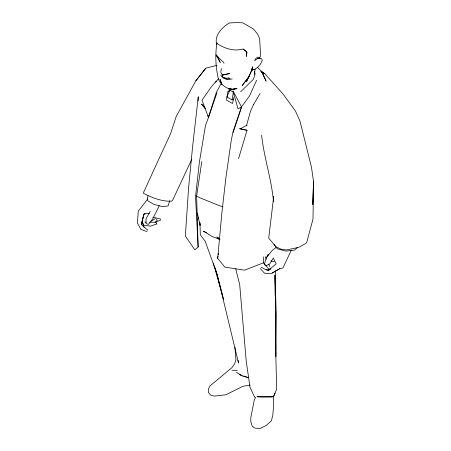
<?xml version="1.0" encoding="UTF-8"?>
<svg xmlns="http://www.w3.org/2000/svg" width="451" height="451" viewBox="0 0 451 451"><rect width="100%" height="100%" fill="white"/><g stroke="black" fill="none" stroke-linecap="round" stroke-linejoin="round"><path stroke-width="0.68" d="M273.531 196.236L273.509 201.811C271.649 179.368 263.976 157.709 261.636 135.238M275.493 270.893L275.195 278.447L275.843 356.572L276.66 389.219L273.531 396.666L273.554 405.883L272.804 415.298L271.389 420.772L266.383 425.344L260.266 428.45L255.04 428.106L252.256 426.404L250.745 421.386L250.869 417.226L254.229 400.274L255.542 397.275L254.635 397.134L249.95 387.099L246.195 360.8L239.706 284.705L235.687 268.717M198.051 100.945L198.277 96.756L192.639 146.242L188.541 188.417L185.367 236.087L194.798 249.775L198.13 247.013L196.613 195.943L201.811 161.52M263.401 262.832L244.56 270.172L224.852 267.127L217.675 258.299L221.982 211.829L225.872 177.931L231.239 140.492L233.049 131.63L241.55 106.859L249.595 95.815L256.602 80.278M273.627 197.217L268.711 238.173L276.153 246.922L281.097 249.206L286.312 249.967L298.624 247.407L306.133 243.241L306.877 241.843L313.011 219.006L313.558 181.702L311.472 167.22L299.949 120.913L295.394 110.952L283.127 94.158L264.833 73.688L261.67 71.737M233.139 132.549L241.556 106.988L232.992 90.814L237.998 108.821L241.556 106.988M229.852 90.29L226.836 96.931L232.073 99.959L233.353 92.128L230.038 90.211L227.952 91.598L226.481 100.066L232.507 103.544L233.483 99.4L233.449 97.416M254.341 74.466L255.148 69.059M217.675 258.299L218.036 256.236M218.273 254.86L218.51 253.49M216.982 42.839C214.958 54.887 215.679 67.639 218.51 79.489C221.672 85.555 227.947 90.003 234.937 89.58M147.798 230.23L141.456 224.683L143.023 217.348L142.02 222.315L144.072 227.293M141.456 224.683L144.021 214.022L145.245 213.622M221.317 68.575L220.832 72.312L222.366 74.99L226.109 74.556M246.415 125.835L250.609 110.923L253.688 104.249M238.534 158.707L247.03 130.288L239.735 128.732L247.03 130.288M266.896 257.16L267.59 254.86L268.841 254.922M198.13 247.013L195.537 196.563L199.319 162.597L205.442 125.598L208.469 117.435L216.362 92.32L221.244 83.373M148.058 195.796L147.398 197.769L147.793 200.78L153.994 204.427L162.377 206.581L168.02 205.972L169.785 200.723M216.97 92.799L208.469 117.435L202.02 100.201L210.594 87.821L215.33 82.099L218.735 78.739M273.531 396.666L261.084 396.987L256.952 396.7L271.778 396.998L273.531 396.666L275.003 393.069M191.562 159.75L172.823 199.816L171.634 201.185C161.791 201.648 152.083 197.73 143.503 193.31L143.576 192.357L170.726 133.27L176.2 116.471L195.819 80.859L205.786 68.191L216.863 65.361M159.248 205.701L152.731 218.955L148.379 224.401L146.056 223.487L145.966 218.904L150.268 211.243M291.295 250.198L282.94 268.001L279.941 268.672L271.158 273.678L264.528 273.205L260.34 268.661M259.28 58.241L260.593 55.862L259.658 38.572L257.628 34.146L253.456 29.022L242.903 22.838L236.623 22.55L229.384 22.984C222.287 27.083 214.135 35.426 216.638 44.283M252.983 69.285L252.318 70.429L253.039 69.251M253.699 104.339L260.041 93.537M143.813 215.798L143.17 216.683L144.021 214.022L149.27 213.278M197.126 219.97L198.75 217.748M147.714 199.015L138.277 211.147L137.442 223.138L140.926 229.396L147.009 231.622M195.819 80.859L205.786 68.191M155.116 222.726L157.23 220.505L156.458 219.034M215.493 82.285L216.463 81.321M240.783 91.677L253.304 79.399L255.103 74.127L254.527 71.579M297.508 247.334L294.531 250.119L285.714 251.094L277.224 248.772L274.028 244.504M261.219 267.353L267.956 270.673L276.181 263.824L273.329 258.006L269.664 263.987L265.628 265.853L264.41 264.19L266.237 257.82L272.241 250.378L276.164 247.452M257.645 58.529L259.889 57.982L257.645 58.529L254.606 60.659L256.01 58.252L257.639 57.164L261.8 58.94L262.206 60.327C261.028 64.273 257.904 67.876 254.206 69.646L252.887 69.415M227.952 91.598L230.929 89.625M151.294 221.075L155.482 218.498M272.404 272.889L279.603 268.683M240.727 128.698L247.182 125.068M267.956 270.673L269.185 270.115M232.073 99.959L233.483 99.4M156.52 224.012L150.685 226.143L144.061 225.342L142.048 221.514M155.42 221.92L160.353 220.308L160.308 218.898L152.827 217.168M250.316 385.053L242.875 386.293L225.906 394.783L214.338 396.102L210.623 395.121L208.334 392.387L208.334 389.224L209.929 385.96L231.848 367.723L234.537 363.98L235.941 359.808L234.926 347.355M266.113 269.602L270.329 269.326M231.453 88.83L228.663 88.926L232.564 89.18L237.04 88.65L233.55 88.762M270.933 268.948L268.931 269.01L263.491 262.995L263.26 256.833M229.187 78.209L226.154 78.237L223.104 77.217L222.078 75.841M144.827 222.112L146.209 222.134M149.664 222.18L155.877 222.258M232.09 370.22L237.294 370.384M271.006 260.926L274.343 261.817M223.087 206.772L219.761 205.819L199.41 197.594L196.613 195.943M241.719 375.277L239.802 374.612L242.131 375.863L248.264 377.696M223.978 78.046L227.203 79.122M228.172 77.888L230.038 78.525M243.636 375.948L248.106 377.51M219.547 239.329L212.094 236.471L203.407 231.188L206.513 232.727M217.686 238.263L219.547 239.188M261.163 71.748L264.833 73.688L260.639 71.264M219.665 238.697L217.827 237.711L220.009 239.408M236.414 372.205L242.131 375.863M216.581 43.245C224.034 48.285 233.979 51.775 242.931 48.973L247.018 52.186L246.359 56.409L246.562 51.617L243.315 49.08M216.728 237.04L219.784 239.639M218.729 57.734L216.057 54.853L217.737 56.95L220.257 62.441L218.075 58.529L217.737 56.95L216.745 55.986L223.702 62.458L223.995 63.258M257.335 67.267L261.822 71.512L266.118 81.203L261.862 72.143M204.929 107.575L201.574 104.04L205.244 108.821M156.018 222.298L156.858 224.051M265.244 256.692L266.378 259.173M268.644 264.139L269.777 266.626M215.217 267.866L221.153 289.976M207.917 115.541L208.469 117.435M213.436 263.407L222.963 297.299M221.497 291.312L222.523 295.326M222.867 296.668L223.555 299.34M197.346 213.052L200.092 225.444L199.951 222.749L200.306 234.785L205.182 241.291L217.219 274.586L238.523 363.01L238.077 360.27M275.155 295.478L274.93 275.116L276.311 315.249L275.843 356.572L275.786 351.656M275.341 311.63L275.764 349.548M232.242 78.891A9.668 7.543 -15.5 0 1 220.815 75.08M313.558 181.702L312.752 204.461L313.558 181.702M252.008 68.856L251.145 71.67L246.421 81.8L251.145 71.67L252.78 66.765L252.008 68.856M249.059 76.478L242.187 85.589L249.059 76.478M229.773 73.547L222.366 74.99L229.773 73.547M221.819 84.286L220.082 79.477L221.819 84.286"/></g></svg>
